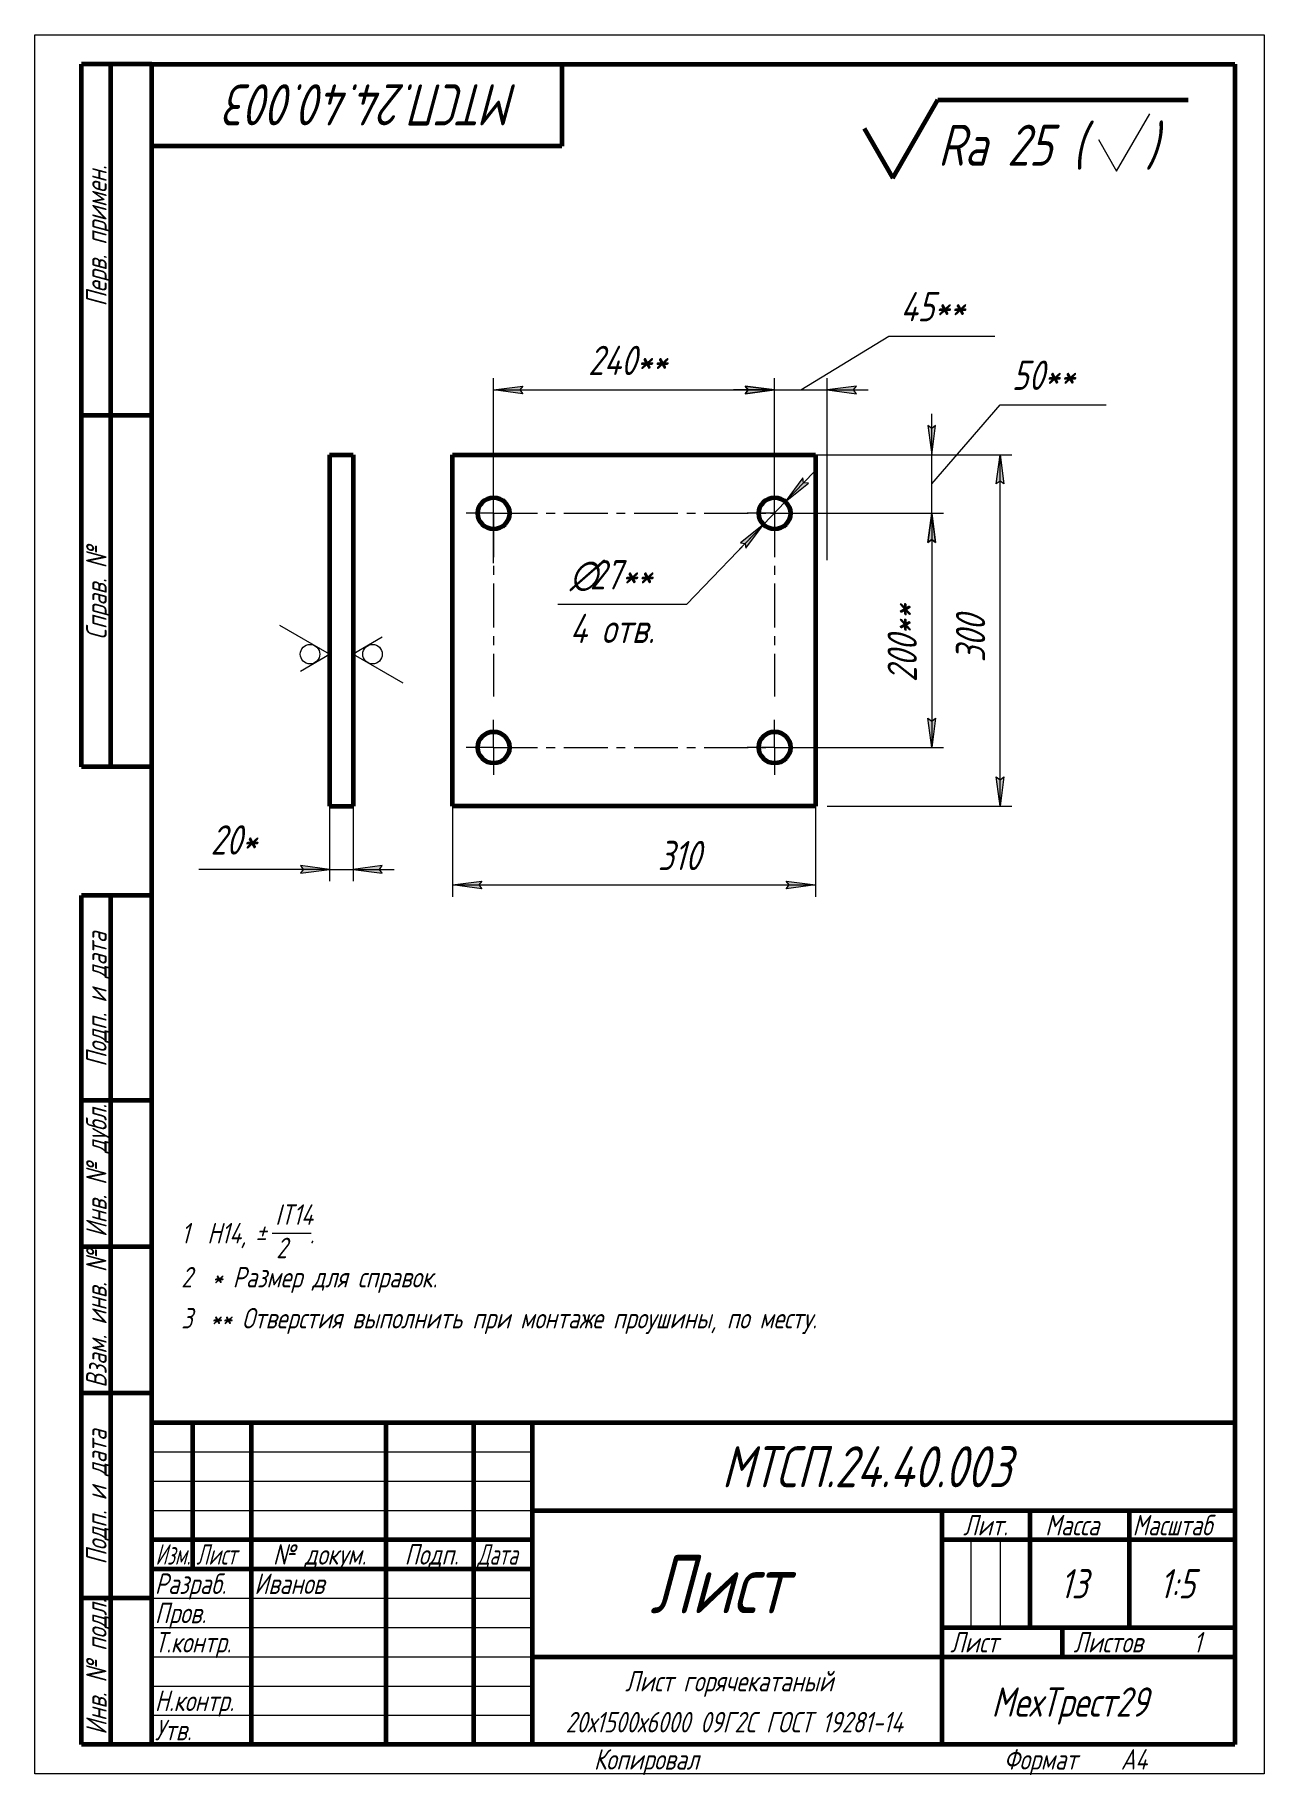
# Model space of a CAD drawing. Header units: millimetres. Extents: x 0 to 210, y 0 to 297.
import ezdxf

# ---------------------------------------------------------------- set-up
doc = ezdxf.new("R2010")
doc.units = ezdxf.units.MM
for name, pattern in [('K5LT_AXLED', [12, 7.5, -1.5, 1.5, -1.5]), ('K5LT_BASIC', [0]), ('K5LT_THIN', [0])]:
    doc.linetypes.add(name, pattern=pattern)
doc.layers.add('Системный слой', color=7, linetype='Continuous')
doc.styles.add('KDIMTEXTSTYLE', font='GOST_AU.SHX', dxfattribs={"width": 0.96, "oblique": 15, "height": 5})
doc.styles.add('KTEXTSTYLE', font='GOST_AU.SHX', dxfattribs={"width": 0.96, "height": 5})
doc.dimstyles.new('KDIMSTYLE (0.20)', dxfattribs={"dimtxt": 5, "dimasz": 1, "dimexe": 2, "dimexo": 0, "dimgap": 1, "dimtad": 1, "dimlfac": 5, "dimtxsty": 'KDIMTEXTSTYLE', "dimsah": 1, "dimcen": 0, "dimdle": 1, "dimadec": 0, "dimazin": 0, "dimtfac": 0.667, "dimtmove": 0, "dimatfit": 3, "dimfxl": 1, "dimtvp": 1, "dimtolj": 1, "dimtzin": 0, "dimarcsym": 0})

# ---------------------------------------------------------------- blocks, each defined once
blk = doc.blocks.new('D0')
at = {"layer": 'Системный слой'}
for points in [[(50.36, 154.46), (45.36, 155.12), (45.86, 154.46), (45.36, 153.81)], [(58.86, 154.46), (59.36, 155.12), (54.36, 154.46), (59.36, 153.81)]]:
    blk.add_hatch(color=7, dxfattribs=at).paths.add_polyline_path(points)
at = {"layer": 'Системный слой', "color": 7, "linetype": 'K5LT_THIN', "lineweight": 18}
for p, q in [((50.36, 165.29), (50.36, 152.46)), ((54.36, 165.29), (54.36, 152.46)), ((50.36, 154.46), (45.36, 155.12)), ((45.36, 155.12), (45.86, 154.46)), ((59.36, 155.12), (54.36, 154.46)), ((58.86, 154.46), (59.36, 155.12)), ((50.36, 154.46), (43.36, 154.46)), ((50.36, 154.46), (43.36, 154.46)), ((45.86, 154.46), (45.36, 153.81)), ((45.36, 153.81), (50.36, 154.46)), ((50.36, 154.46), (54.36, 154.46)), ((54.36, 154.46), (59.36, 153.81)), ((54.36, 154.46), (61.36, 154.46)), ((59.36, 153.81), (58.86, 154.46))]:
    blk.add_line(p, q, dxfattribs=at)
blk.add_wipeout([(30.01, 155.46), (30.01, 162.6), (40.9, 162.6), (40.9, 155.46)]).dxf.layer = 'Системный слой'
blk.add_line((43.36, 154.46), (28.01, 154.46), dxfattribs=at)
at = {"layer": 'Системный слой', "color": 7, "insert": (30.01, 162), "char_height": 5, "attachment_point": 1, "style": 'KTEXTSTYLE'}
blk.add_mtext('\\H3.5;\\W0.965;\\Q15;\\Q15;\\H5.00;20*', dxfattribs=at)
blk = doc.blocks.new('KDIMARROW_02')
at = {"layer": 'Системный слой'}
blk.add_hatch(color=0, dxfattribs=at).paths.add_polyline_path([(4.5, 0), (5, 0.66), (0, 0), (5, -0.66)])
at = {"layer": 'Системный слой', "color": 0, "linetype": 'K5LT_THIN', "lineweight": 18}
for p, q in [((0, 0), (-1, 0)), ((5, 0.66), (0, 0)), ((0, 0), (5, -0.66)), ((0, 0), (7, 0)), ((4.5, 0), (5, 0.66)), ((5, -0.66), (4.5, 0))]:
    blk.add_line(p, q, dxfattribs=at)
blk = doc.blocks.new('U0')
at = {"layer": 'Системный слой', "color": 7, "linetype": 'K5LT_THIN', "lineweight": 18}
for p, q in [((59.36, 194.11), (54.36, 191.23)), ((54.36, 191.23), (62.86, 186.32))]:
    blk.add_line(p, q, dxfattribs=at)
blk.add_arc((57.69, 191.23), 1.67, 0, 360, dxfattribs=at)
blk = doc.blocks.new('U1')
at = {"layer": 'Системный слой', "color": 7, "linetype": 'K5LT_THIN', "lineweight": 18}
for p, q in [((50.36, 191.23), (41.86, 196.14)), ((45.36, 188.34), (50.36, 191.23))]:
    blk.add_line(p, q, dxfattribs=at)
blk.add_arc((47.02, 191.23), 1.67, 0, 360, dxfattribs=at)
blk = doc.blocks.new('U2')
at = {"layer": 'Системный слой', "color": 30, "linetype": 'K5LT_AXLED', "lineweight": 18, "true_color": 0xff8000}
for q in [(78.36, 179.99), (73.66, 175.29), (130.36, 175.29), (78.36, 170.59)]:
    blk.add_line((78.36, 175.29), q, dxfattribs=at)
blk = doc.blocks.new('U3')
at = {"layer": 'Системный слой', "color": 30, "linetype": 'K5LT_AXLED', "lineweight": 18, "true_color": 0xff8000}
for q in [(78.36, 219.99), (73.66, 215.29), (127.66, 215.29), (78.36, 183.99)]:
    blk.add_line((78.36, 215.29), q, dxfattribs=at)
blk = doc.blocks.new('U4')
at = {"layer": 'Системный слой', "color": 30, "linetype": 'K5LT_AXLED', "lineweight": 18, "true_color": 0xff8000}
for q in [(126.36, 179.99), (121.66, 175.29), (131.06, 175.29), (126.36, 170.59)]:
    blk.add_line((126.36, 175.29), q, dxfattribs=at)
blk = doc.blocks.new('U5')
at = {"layer": 'Системный слой', "color": 30, "linetype": 'K5LT_AXLED', "lineweight": 18, "true_color": 0xff8000}
for q in [(126.36, 219.99), (121.66, 215.29), (131.06, 215.29), (126.36, 183.99)]:
    blk.add_line((126.36, 215.29), q, dxfattribs=at)
blk = doc.blocks.new('D1')
at = {"layer": 'Системный слой'}
for points in [[(83.36, 235.7), (82.86, 236.36), (83.36, 237.01), (78.36, 236.36)], [(121.36, 235.7), (126.36, 236.36), (121.36, 237.01), (121.86, 236.36)]]:
    blk.add_hatch(color=7, dxfattribs=at).paths.add_polyline_path(points)
at = {"layer": 'Системный слой', "color": 7, "linetype": 'K5LT_THIN', "lineweight": 18}
for p, q in [((78.36, 206.79), (78.36, 238.36)), ((126.36, 215.29), (126.36, 238.36)), ((78.36, 236.36), (83.36, 237.01)), ((83.36, 235.7), (78.36, 236.36)), ((83.36, 237.01), (82.86, 236.36)), ((82.86, 236.36), (83.36, 235.7)), ((121.86, 236.36), (121.36, 237.01)), ((121.36, 237.01), (126.36, 236.36)), ((126.36, 236.36), (121.36, 235.7)), ((121.36, 235.7), (121.86, 236.36))]:
    blk.add_line(p, q, dxfattribs=at)
blk.add_wipeout([(94.51, 237.36), (94.51, 244.49), (111.5, 244.49), (111.5, 237.36)]).dxf.layer = 'Системный слой'
blk.add_line((78.36, 236.36), (126.36, 236.36), dxfattribs=at)
at = {"layer": 'Системный слой', "color": 7, "insert": (94.51, 243.89), "char_height": 5, "attachment_point": 1, "style": 'KTEXTSTYLE'}
blk.add_mtext('\\H3.5;\\W0.965;\\Q15;\\Q15;\\H5.00;240**', dxfattribs=at)
blk = doc.blocks.new('KDIMARROW_01')
at = {"layer": 'Системный слой'}
blk.add_hatch(color=0, dxfattribs=at).paths.add_polyline_path([(-5, -0.66), (0, 0), (-5, 0.66), (-4.5, 0)])
at = {"layer": 'Системный слой', "color": 0, "linetype": 'K5LT_THIN', "lineweight": 18}
for p, q in [((-4.5, 0), (-5, 0.66)), ((-5, 0.66), (0, 0)), ((0, 0), (-5, -0.66)), ((-5, -0.66), (-4.5, 0)), ((0, 0), (-1, 0))]:
    blk.add_line(p, q, dxfattribs=at)
blk = doc.blocks.new('D2')
at = {"layer": 'Системный слой'}
for points in [[(153.86, 210.29), (153.2, 215.29), (152.54, 210.29), (153.2, 210.79)], [(153.2, 175.29), (153.86, 180.29), (153.2, 179.79), (152.54, 180.29)]]:
    blk.add_hatch(color=7, dxfattribs=at).paths.add_polyline_path(points)
at = {"layer": 'Системный слой', "color": 7, "linetype": 'K5LT_THIN', "lineweight": 18}
for p, q in [((125.66, 215.29), (155.2, 215.29)), ((152.54, 210.29), (153.2, 215.29)), ((153.2, 215.29), (153.86, 210.29)), ((153.2, 210.79), (152.54, 210.29)), ((153.86, 210.29), (153.2, 210.79)), ((153.2, 175.29), (152.54, 180.29)), ((152.54, 180.29), (153.2, 179.79)), ((153.2, 179.79), (153.86, 180.29)), ((153.86, 180.29), (153.2, 175.29)), ((130.06, 175.29), (155.2, 175.29))]:
    blk.add_line(p, q, dxfattribs=at)
blk.add_wipeout([(152.2, 186.44), (145.06, 186.44), (145.06, 203.43), (152.2, 203.43)]).dxf.layer = 'Системный слой'
blk.add_line((153.2, 215.29), (153.2, 175.29), dxfattribs=at)
at = {"layer": 'Системный слой', "color": 7, "insert": (145.67, 186.44), "char_height": 5, "attachment_point": 1, "rotation": 90, "style": 'KTEXTSTYLE'}
blk.add_mtext('\\H3.5;\\W0.965;\\Q15;\\Q15;\\H5.00;200**', dxfattribs=at)
blk = doc.blocks.new('D3')
at = {"layer": 'Системный слой'}
for points in [[(128.2, 217.26), (132.14, 220.41), (131.32, 220.51), (131.19, 221.32)], [(121.47, 209.31), (124.46, 213.37), (120.52, 210.22), (121.34, 210.13)]]:
    blk.add_hatch(color=7, dxfattribs=at).paths.add_polyline_path(points)
at = {"layer": 'Системный слой', "color": 7, "linetype": 'K5LT_THIN', "lineweight": 18}
for p, q in [((128.2, 217.26), (133.05, 222.31)), ((131.19, 221.32), (128.2, 217.26)), ((128.2, 217.26), (132.14, 220.41)), ((131.32, 220.51), (131.19, 221.32)), ((132.14, 220.41), (131.32, 220.51)), ((128.2, 217.26), (124.46, 213.37)), ((124.46, 213.37), (111.33, 199.72)), ((124.46, 213.37), (119.6, 208.33)), ((124.46, 213.37), (120.52, 210.22)), ((121.47, 209.31), (124.46, 213.37)), ((120.52, 210.22), (121.34, 210.13)), ((121.34, 210.13), (121.47, 209.31))]:
    blk.add_line(p, q, dxfattribs=at)
blk.add_wipeout([(91.37, 191.58), (91.37, 207.98), (108.61, 207.98), (108.61, 191.58)]).dxf.layer = 'Системный слой'
blk.add_line((111.33, 199.72), (89.37, 199.72), dxfattribs=at)
at = {"layer": 'Системный слой', "color": 7, "char_height": 5, "attachment_point": 1, "style": 'KTEXTSTYLE'}
for s, insert in [('\\H3.5;\\W0.965;\\Q15;\\Q15;\\H5.00;∅', (91.37, 207.28)), ('\\H3.5;\\W0.965;\\Q15;\\Q15;\\H5.00;27**', (94.81, 207.28)), ('\\H3.5;\\W0.965;\\Q15;\\Q15;\\H5.00;4 отв.', (91.37, 198.12))]:
    blk.add_mtext(s, dxfattribs=dict(at, insert=insert))
blk = doc.blocks.new('D4')
at = {"layer": 'Системный слой'}
for points in [[(121.36, 235.7), (126.36, 236.36), (121.36, 237.01), (121.86, 236.36)], [(139.86, 236.36), (140.36, 237.01), (135.36, 236.36), (140.36, 235.7)]]:
    blk.add_hatch(color=7, dxfattribs=at).paths.add_polyline_path(points)
at = {"layer": 'Системный слой', "color": 7, "linetype": 'K5LT_THIN', "lineweight": 18}
for p, q in [((130.86, 236.36), (145.86, 245.55)), ((126.36, 215.29), (126.36, 238.36)), ((135.36, 207.29), (135.36, 238.36)), ((126.36, 236.36), (119.36, 236.36)), ((126.36, 236.36), (121.36, 237.01)), ((121.36, 237.01), (121.86, 236.36)), ((121.86, 236.36), (121.36, 235.7)), ((121.36, 235.7), (126.36, 236.36)), ((126.36, 236.36), (135.36, 236.36)), ((140.36, 237.01), (135.36, 236.36)), ((135.36, 236.36), (140.36, 235.7)), ((135.36, 236.36), (142.36, 236.36)), ((139.86, 236.36), (140.36, 237.01)), ((140.36, 235.7), (139.86, 236.36))]:
    blk.add_line(p, q, dxfattribs=at)
blk.add_wipeout([(147.86, 246.55), (147.86, 253.69), (161.42, 253.69), (161.42, 246.55)]).dxf.layer = 'Системный слой'
blk.add_line((145.86, 245.55), (163.98, 245.55), dxfattribs=at)
at = {"layer": 'Системный слой', "color": 7, "insert": (147.86, 253.08), "char_height": 5, "attachment_point": 1, "style": 'KTEXTSTYLE'}
blk.add_mtext('\\H3.5;\\W0.965;\\Q15;\\Q15;\\H5.00;45**', dxfattribs=at)
blk = doc.blocks.new('D5')
at = {"layer": 'Системный слой'}
for points in [[(153.2, 225.29), (153.86, 230.29), (153.2, 229.79), (152.54, 230.29)], [(153.86, 210.29), (153.2, 215.29), (152.54, 210.29), (153.2, 210.79)]]:
    blk.add_hatch(color=7, dxfattribs=at).paths.add_polyline_path(points)
at = {"layer": 'Системный слой', "color": 7, "linetype": 'K5LT_THIN', "lineweight": 18}
for p, q in [((153.2, 220.29), (164.88, 233.82)), ((153.2, 225.29), (153.2, 232.29)), ((153.2, 229.79), (152.54, 230.29)), ((152.54, 230.29), (153.2, 225.29)), ((153.2, 225.29), (153.86, 230.29)), ((153.86, 230.29), (153.2, 229.79)), ((127.36, 225.29), (155.2, 225.29)), ((153.2, 215.29), (153.2, 225.29)), ((129.06, 215.29), (155.2, 215.29)), ((153.2, 215.29), (152.54, 210.29)), ((153.86, 210.29), (153.2, 215.29)), ((153.2, 215.29), (153.2, 208.29)), ((152.54, 210.29), (153.2, 210.79)), ((153.2, 210.79), (153.86, 210.29))]:
    blk.add_line(p, q, dxfattribs=at)
blk.add_wipeout([(166.88, 234.82), (166.88, 241.96), (180.44, 241.96), (180.44, 234.82)]).dxf.layer = 'Системный слой'
blk.add_line((164.88, 233.82), (183, 233.82), dxfattribs=at)
at = {"layer": 'Системный слой', "color": 7, "insert": (166.88, 241.36), "char_height": 5, "attachment_point": 1, "style": 'KTEXTSTYLE'}
blk.add_mtext('\\H3.5;\\W0.965;\\Q15;\\Q15;\\H5.00;50**', dxfattribs=at)
blk = doc.blocks.new('D6')
at = {"layer": 'Системный слой'}
for points in [[(76.36, 151.15), (75.86, 151.81), (76.36, 152.47), (71.36, 151.81)], [(133.36, 151.81), (128.36, 152.47), (128.86, 151.81), (128.36, 151.15)]]:
    blk.add_hatch(color=7, dxfattribs=at).paths.add_polyline_path(points)
at = {"layer": 'Системный слой', "color": 7, "linetype": 'K5LT_THIN', "lineweight": 18}
for p, q in [((133.36, 167.63), (133.36, 149.81)), ((71.36, 165.29), (71.36, 149.81)), ((71.36, 151.81), (76.36, 152.47)), ((76.36, 151.15), (71.36, 151.81)), ((76.36, 152.47), (75.86, 151.81)), ((75.86, 151.81), (76.36, 151.15)), ((128.86, 151.81), (128.36, 152.47)), ((128.36, 152.47), (133.36, 151.81)), ((133.36, 151.81), (128.36, 151.15)), ((128.36, 151.15), (128.86, 151.81))]:
    blk.add_line(p, q, dxfattribs=at)
blk.add_wipeout([(106.41, 152.81), (106.41, 159.94), (115.91, 159.94), (115.91, 152.81)]).dxf.layer = 'Системный слой'
blk.add_line((71.36, 151.81), (133.36, 151.81), dxfattribs=at)
at = {"layer": 'Системный слой', "color": 7, "insert": (106.41, 159.34), "char_height": 5, "attachment_point": 1, "style": 'KTEXTSTYLE'}
blk.add_mtext('\\H3.5;\\W0.965;\\Q15;\\Q15;\\H5.00;310', dxfattribs=at)
blk = doc.blocks.new('D7')
at = {"layer": 'Системный слой'}
for points in [[(165.54, 220.29), (164.88, 225.29), (164.22, 220.29), (164.88, 220.79)], [(164.88, 165.29), (165.54, 170.29), (164.88, 169.79), (164.22, 170.29)]]:
    blk.add_hatch(color=7, dxfattribs=at).paths.add_polyline_path(points)
at = {"layer": 'Системный слой', "color": 7, "linetype": 'K5LT_THIN', "lineweight": 18}
for p, q in [((133.36, 225.29), (166.88, 225.29)), ((164.22, 220.29), (164.88, 225.29)), ((164.88, 225.29), (165.54, 220.29)), ((164.88, 220.79), (164.22, 220.29)), ((165.54, 220.29), (164.88, 220.79)), ((164.88, 165.29), (164.22, 170.29)), ((164.22, 170.29), (164.88, 169.79)), ((164.88, 169.79), (165.54, 170.29)), ((165.54, 170.29), (164.88, 165.29)), ((135.36, 165.29), (166.88, 165.29))]:
    blk.add_line(p, q, dxfattribs=at)
blk.add_wipeout([(163.88, 189.81), (156.74, 189.81), (156.74, 200.32), (163.88, 200.32)]).dxf.layer = 'Системный слой'
blk.add_line((164.88, 165.29), (164.88, 225.29), dxfattribs=at)
at = {"layer": 'Системный слой', "color": 7, "insert": (157.34, 189.81), "char_height": 5, "attachment_point": 1, "rotation": 90, "style": 'KTEXTSTYLE'}
blk.add_mtext('\\H3.5;\\W0.965;\\Q15;\\Q15;\\H5.00;300', dxfattribs=at)
blk = doc.blocks.new('U6')
at = {"color": 7, "linetype": 'K5LT_THIN', "lineweight": 18}
for p, q in [((0, 0), (0, 297)), ((0, 297), (210, 297)), ((210, 297), (210, 0)), ((20, 55), (85, 55)), ((20, 50), (85, 50)), ((20, 45), (85, 45)), ((159.96, 25), (159.96, 40)), ((164.98, 25), (164.98, 40)), ((20, 30), (85, 30)), ((20, 25), (85, 25)), ((20, 20), (85, 20)), ((20, 15), (85, 15)), ((20, 10), (85, 10)), ((210, 0), (0, 0))]:
    blk.add_line(p, q, dxfattribs=at)
at = {"color": 150, "linetype": 'K5LT_BASIC', "lineweight": 60, "true_color": 0x0080ff}
for p, q in [((8, 172), (8, 292)), ((20, 292), (8, 292)), ((13, 172), (13, 292)), ((20, 5), (20, 292)), ((20, 292), (205, 292)), ((90, 292), (90, 278)), ((205, 292), (205, 5)), ((90, 278), (20, 278)), ((20, 232), (8, 232)), ((20, 172), (8, 172)), ((8, 5), (8, 150)), ((20, 150), (8, 150)), ((13, 5), (13, 150)), ((20, 115), (8, 115)), ((20, 90), (8, 90)), ((20, 65), (8, 65)), ((20, 60), (205, 60)), ((20, 5), (20, 60)), ((27, 35), (27, 60)), ((37, 5), (37, 60)), ((60, 5), (60, 60)), ((75, 5), (75, 60)), ((85, 5), (85, 60)), ((85, 45), (205, 45)), ((155, 5), (155, 45)), ((170, 25), (170, 45)), ((187, 25), (187, 45)), ((20, 40), (85, 40)), ((155, 40), (170, 40)), ((170, 40), (205, 40)), ((20, 35), (85, 35)), ((20, 30), (8, 30)), ((155, 25), (205, 25)), ((175.57, 20), (175.57, 25)), ((85, 20), (155, 20)), ((155, 20), (205, 20)), ((20, 5), (8, 5)), ((205, 5), (20, 5))]:
    blk.add_line(p, q, dxfattribs=at)
at = {"color": 7, "attachment_point": 1, "style": 'KTEXTSTYLE'}
for s, insert, char_height, rotation in [('\\H3.5;\\W0.965;\\Q15;\\Q15;\\H7.00;МТСП.24.40.003', (82.67, 281.55), 7, 180), ('\\H3.5;\\W0.965;\\Q15;\\Q15;Перв. примен.', (8.77, 250.61), 3.5, 90), ('\\H3.5;\\W0.965;\\Q15;\\Q15;Справ. №', (8.77, 193.68), 3.5, 90), ('\\H3.5;\\W0.965;\\Q15;\\Q15;Подп. и дата', (8.77, 120.75), 3.5, 90), ('\\H3.5;\\W0.965;\\Q15;\\Q15;Инв. № дубл.', (8.77, 91.67), 3.5, 90), ('\\H3.5;\\W0.965;\\Q15;\\Q15;Взам. инв. №', (8.77, 65.94), 3.5, 90), ('\\H3.5;\\W0.965;\\Q15;\\Q15;Подп. и дата', (8.77, 35.75), 3.5, 90), ('\\H3.5;\\W0.965;\\Q15;\\Q15;Инв. № подл.', (8.77, 6.67), 3.5, 90)]:
    blk.add_mtext(s, dxfattribs=dict(at, insert=insert, char_height=char_height, rotation=rotation))
for s, insert, char_height in [('\\H3.5;\\W0.965;\\Q15;\\Q15;\\H7.00;МТСП.24.40.003', (117.33, 55.95), 7), ('\\H3.5;\\W0.965;\\Q15;\\Q15;Лит.', (158.56, 44.23), 3.5), ('\\H3.5;\\W0.965;\\Q15;\\Q15;Масса', (172.58, 44.23), 3.5), ('\\H3.5;\\W0.965;\\Q15;\\Q15;\\W0.941;Масштаб', (187.52, 44.23), 3.5), ('\\H3.5;\\W0.965;\\Q15;\\Q15;\\W0.797;Изм.', (20.61, 39.23), 3.5), ('\\H3.5;\\W0.965;\\Q15;\\Q15;\\W0.807;Лист', (27.6, 39.23), 3.5), ('\\H3.5;\\W0.965;\\Q15;\\Q15;№ докум.', (40.67, 39.23), 3.5), ('\\H3.5;\\W0.965;\\Q15;\\Q15;Подп.', (63.15, 39.23), 3.5), ('\\H3.5;\\W0.965;\\Q15;\\Q15;\\W0.807;Дата', (75.6, 39.23), 3.5), ('\\H3.5;\\W0.965;\\Q15;\\Q15;\\H10.00;Лист', (105.08, 37.43), 10), ('\\H3.5;\\W0.965;\\Q15;\\Q15;Разраб.', (20.5, 34.23), 3.5), ('\\H3.5;\\W0.965;\\Q15;\\Q15;Иванов', (37.5, 34.23), 3.5), ('\\H3.5;\\W0.965;\\Q15;\\Q15;\\H5.00;13', (175.14, 34.97), 5), ('\\H3.5;\\W0.965;\\Q15;\\Q15;\\H5.00;1:5', (192.11, 34.97), 5), ('\\H3.5;\\W0.965;\\Q15;\\Q15;Пров.', (20.5, 29.23), 3.5), ('\\H3.5;\\W0.965;\\Q15;\\Q15;Т.контр.', (20.5, 24.23), 3.5), ('\\H3.5;\\W0.965;\\Q15;\\Q15;Лист', (156.36, 24.23), 3.5), ('\\H3.5;\\W0.965;\\Q15;\\Q15;Листов', (177.41, 24.23), 3.5), ('\\H3.5;\\W0.965;\\Q15;\\Q15;1', (197.91, 24.23), 3.5), ('\\H3.5;\\W0.965;\\Q15;\\Q15;Лист горячекатаный', (100.84, 17.58), 3.5), ('\\H3.5;\\W0.965;\\Q15;\\Q15;Н.контр.', (20.5, 14.23), 3.5), ('\\H3.5;\\W0.965;\\Q15;\\Q15;\\H5.00;МехТрест29', (163.41, 14.77), 5), ('\\H3.5;\\W0.965;\\Q15;\\Q15;Утв.', (20.5, 9.23), 3.5), ('\\H3.5;\\W0.965;\\Q15;\\Q15;\\W0.959;   20х1500х6000 09Г2С ГОСТ 19281-14', (85.5, 10.58), 3.5), ('\\H3.5;\\W0.965;\\Q15;\\Q15;Копировал', (95.5, 4.23), 3.5), ('\\H3.5;\\W0.965;\\Q15;\\Q15;Формат', (165.5, 4.23), 3.5), ('\\H3.5;\\W0.965;\\Q15;\\Q15;A4', (185.5, 4.23), 3.5)]:
    blk.add_mtext(s, dxfattribs=dict(at, insert=insert, char_height=char_height))
blk = doc.blocks.new('U7')
at = {"color": 7, "linetype": 'K5LT_THIN', "lineweight": 18}
blk.add_line((40.56, 92.34), (47.23, 92.34), dxfattribs=at)
at = {"color": 7, "char_height": 3.5, "attachment_point": 1, "style": 'KTEXTSTYLE'}
for s, insert in [('\\H3.5;\\W0.965;\\Q15;\\Q15;IT14', (41.08, 97.26)), ('\\H3.5;\\W0.965;\\Q15;\\Q15;1', (25, 94.09)), ('\\H3.5;\\W0.965;\\Q15;\\Q15;H14, ', (29.48, 94.09)), ('\\H3.5;\\W0.965;\\Q15;\\Q15;±', (37.63, 94.09)), ('\\H3.5;\\W0.965;\\Q15;\\Q15;2', (41.23, 91.57)), ('\\H3.5;\\W0.965;\\Q15;\\Q15;.', (46.94, 94.09)), ('\\H3.5;\\W0.965;\\Q15;\\Q15;2', (25, 86.57)), ('\\H3.5;\\W0.965;\\Q15;\\Q15;* Размер для справок.', (30.22, 86.57)), ('\\H3.5;\\W0.965;\\Q15;\\Q15;3', (25, 79.57)), ('\\H3.5;\\W0.965;\\Q15;\\Q15;** Отверстия выполнить при монтаже проушины, по месту.', (29.94, 79.57))]:
    blk.add_mtext(s, dxfattribs=dict(at, insert=insert))
blk = doc.blocks.new('U8')
at = {"color": 150, "linetype": 'K5LT_BASIC', "lineweight": 60, "true_color": 0x0080ff}
for p, q in [((146.55, 272.51), (154.28, 285.91)), ((154.28, 285.91), (197, 285.91)), ((141.64, 281.01), (146.55, 272.51))]:
    blk.add_line(p, q, dxfattribs=at)
at = {"color": 7, "linetype": 'K5LT_THIN', "lineweight": 18}
for p, q in [((184.77, 273.69), (190.45, 283.49)), ((181.67, 279.13), (184.77, 273.69))]:
    blk.add_line(p, q, dxfattribs=at)
at = {"color": 7, "char_height": 7, "attachment_point": 1, "style": 'KTEXTSTYLE'}
for s, insert in [('\\H3.5;\\W0.965;\\Q15;\\Q15;\\H7.00;Ra 25 (', (154.28, 281.65)), ('\\H3.5;\\W0.965;\\Q15;\\Q15;\\H7.00;)', (189.75, 281.65))]:
    blk.add_mtext(s, dxfattribs=dict(at, insert=insert))

msp = doc.modelspace()

# ---------------------------------------------------------------- linework, layer by layer
at = {"layer": 'Системный слой', "color": 150, "linetype": 'K5LT_BASIC', "lineweight": 60, "true_color": 0x0080ff}
for p, q in [((50.3581, 225.2886), (54.3581, 225.2886)), ((50.3581, 225.2886), (50.3581, 165.2886)), ((54.3581, 225.2886), (54.3581, 165.2886)), ((71.3581, 225.2886), (133.3581, 225.2886)), ((71.3581, 165.2886), (71.3581, 225.2886)), ((133.3581, 225.2886), (133.3581, 165.2886)), ((50.3581, 165.2886), (54.3581, 165.2886)), ((133.3581, 165.2886), (71.3581, 165.2886))]:
    msp.add_line(p, q, dxfattribs=at)
for centre in [(78.3581, 215.2886), (126.3581, 215.2886), (78.3581, 175.2886), (126.3581, 175.2886)]:
    msp.add_circle(centre, 2.7, dxfattribs=at)

# ---------------------------------------------------------------- block references
for name in ['U8', 'U7']:
    msp.add_blockref(name, (0, 0))
at = {"layer": 'Системный слой'}
for name in ['U3', 'U5', 'U1', 'U0', 'U2', 'U4']:
    msp.add_blockref(name, (0, 0), dxfattribs=at)

# ---------------------------------------------------------------- next in the draw order: dimensions: what is measured, and where the dimension line sits
at = {"layer": 'Системный слой', "color": 7}
for base, p1, p2, override, picture, middle in [((78.3581, 236.3564), (126.3581, 215.2886), (78.3581, 206.7911), {"dimexo": 0, "dimpost": '\\H5.0;\\W0.965;\\Q15;<>\\H5.0;\\W0.965;\\Q15;\\Q15;**', "dimblk1": 'KDIMARROW_01', "dimblk2": 'KDIMARROW_01', "dimse1": 0, "dimse2": 0, "dimclrt": 7, "dimtol": 1, "dimtp": 0, "dimtm": 0, "dimtdec": 5, "dimtolj": 1}, 'D1', (103.3581, 236.3564)), ((71.3581, 151.8082), (133.3581, 167.6349), (71.3581, 165.2886), {"dimexo": 0, "dimpost": '\\H5.0;\\W0.965;\\Q15;<>', "dimblk1": 'KDIMARROW_01', "dimblk2": 'KDIMARROW_01', "dimse1": 0, "dimse2": 0, "dimclrt": 7, "dimtol": 1, "dimtp": 0, "dimtm": 0, "dimtdec": 5, "dimtolj": 1}, 'D6', (111.3581, 151.8082)), ((50.3581, 154.4642), (54.3581, 165.2886), (50.3581, 165.2886), {"dimexo": 0, "dimpost": '\\H5.0;\\W0.965;\\Q15;<>\\H5.0;\\W0.965;\\Q15;\\Q15;*', "dimblk1": 'KDIMARROW_02', "dimblk2": 'KDIMARROW_02', "dimse1": 0, "dimse2": 0, "dimclrt": 7, "dimtol": 1, "dimtp": 0, "dimtm": 0, "dimtdec": 5, "dimtolj": 1}, 'D0', (35.6856, 154.4642))]:
    dim = msp.add_linear_dim(base=base, p1=p1, p2=p2, dimstyle='KDIMSTYLE (0.20)', override=override, dxfattribs=at)
    dim.commit()
    dim.dimension.update_dxf_attribs({"geometry": picture, "text_midpoint": middle, "dimtype": 160})

# ---------------------------------------------------------------- next in the draw order: dimensions: what is measured, and where the dimension line sits
dim = msp.add_linear_dim(base=(153.2004, 215.2886), p1=(130.0581, 175.2886), p2=(125.6581, 215.2886), angle=90, dimstyle='KDIMSTYLE (0.20)', override={"dimexo": 0, "dimpost": '\\H5.0;\\W0.965;\\Q15;<>\\H5.0;\\W0.965;\\Q15;\\Q15;**', "dimblk1": 'KDIMARROW_01', "dimblk2": 'KDIMARROW_01', "dimse1": 0, "dimse2": 0, "dimclrt": 7, "dimtol": 1, "dimtp": 0, "dimtm": 0, "dimtdec": 5, "dimtolj": 1}, dxfattribs=at)
dim.commit()
dim.dimension.update_dxf_attribs({"geometry": 'D2', "text_midpoint": (153.2004, 195.2886), "dimtype": 160})

# ---------------------------------------------------------------- next in the draw order: dimensions: what is measured, and where the dimension line sits
dim = msp.add_diameter_dim_2p(p1=(128.1991, 217.2637), p2=(124.4563, 213.3712), dimstyle='KDIMSTYLE (0.20)', override={"dimtih": 1, "dimtoh": 1, "dimpost": '\\H5.0;\\W0.965;\\Q15;<>\\H5.0;\\W0.965;\\Q15;\\Q15;**\\X\\H5.0;\\W0.965;\\Q15;\\Q15;4 отв.', "dimblk1": 'KDIMARROW_02', "dimblk2": 'KDIMARROW_02', "dimclrt": 7, "dimtol": 1, "dimtp": 0, "dimtm": 0, "dimtdec": 5, "dimtmove": 1, "dimatfit": 2, "dimtolj": 1}, dxfattribs=at)
dim.commit()
dim.dimension.update_dxf_attribs({"geometry": 'D3', "text_midpoint": (109.3277, 199.7174)})

# ---------------------------------------------------------------- next in the draw order: dimensions: what is measured, and where the dimension line sits
dim = msp.add_linear_dim(base=(126.3581, 236.3564), p1=(135.3581, 207.2886), p2=(126.3581, 215.2886), dimstyle='KDIMSTYLE (0.20)', override={"dimexo": 0, "dimtoh": 1, "dimpost": '\\H5.0;\\W0.965;\\Q15;\\Q15;\\H5.0;\\W0.965;\\Q15;<>\\H5.0;\\W0.965;\\Q15;\\Q15;\\H5.0;\\W0.965;\\Q15;\\Q15;**\\Q15;', "dimblk1": 'KDIMARROW_02', "dimblk2": 'KDIMARROW_02', "dimse1": 0, "dimse2": 0, "dimclrt": 7, "dimtol": 1, "dimtp": 0, "dimtm": 0, "dimtdec": 5, "dimtmove": 1, "dimtolj": 1}, dxfattribs=at)
dim.commit()
dim.dimension.update_dxf_attribs({"geometry": 'D4', "text_midpoint": (147.8581, 245.5495), "dimtype": 160})

# ---------------------------------------------------------------- next in the draw order: dimensions: what is measured, and where the dimension line sits
dim = msp.add_linear_dim(base=(153.2004, 215.2886), p1=(127.3581, 225.2886), p2=(129.0581, 215.2886), angle=90, dimstyle='KDIMSTYLE (0.20)', override={"dimexo": 0, "dimtoh": 1, "dimpost": '\\H5.0;\\W0.965;\\Q15;\\Q15;\\H5.0;\\W0.965;\\Q15;<>\\H5.0;\\W0.965;\\Q15;\\Q15;\\H5.0;\\W0.965;\\Q15;\\Q15;**\\Q15;', "dimblk1": 'KDIMARROW_02', "dimblk2": 'KDIMARROW_02', "dimse1": 0, "dimse2": 0, "dimclrt": 7, "dimtol": 1, "dimtp": 0, "dimtm": 0, "dimtdec": 5, "dimtmove": 1, "dimtolj": 1}, dxfattribs=at)
dim.commit()
dim.dimension.update_dxf_attribs({"geometry": 'D5', "text_midpoint": (166.8781, 233.8218), "dimtype": 160})

# ---------------------------------------------------------------- next in the draw order: dimensions: what is measured, and where the dimension line sits
dim = msp.add_linear_dim(base=(164.8781, 165.2886), p1=(133.3581, 225.2886), p2=(135.3581, 165.2886), angle=90, dimstyle='KDIMSTYLE (0.20)', override={"dimexo": 0, "dimpost": '\\H5.0;\\W0.965;\\Q15;<>', "dimblk1": 'KDIMARROW_01', "dimblk2": 'KDIMARROW_01', "dimse1": 0, "dimse2": 0, "dimclrt": 7, "dimtol": 1, "dimtp": 0, "dimtm": 0, "dimtdec": 5, "dimtolj": 1}, dxfattribs=at)
dim.commit()
dim.dimension.update_dxf_attribs({"geometry": 'D7', "text_midpoint": (164.8781, 195.2886), "dimtype": 160})

# ---------------------------------------------------------------- next in the draw order: block references
msp.add_blockref('U6', (0, 0))

doc.saveas('drawing.dxf')
